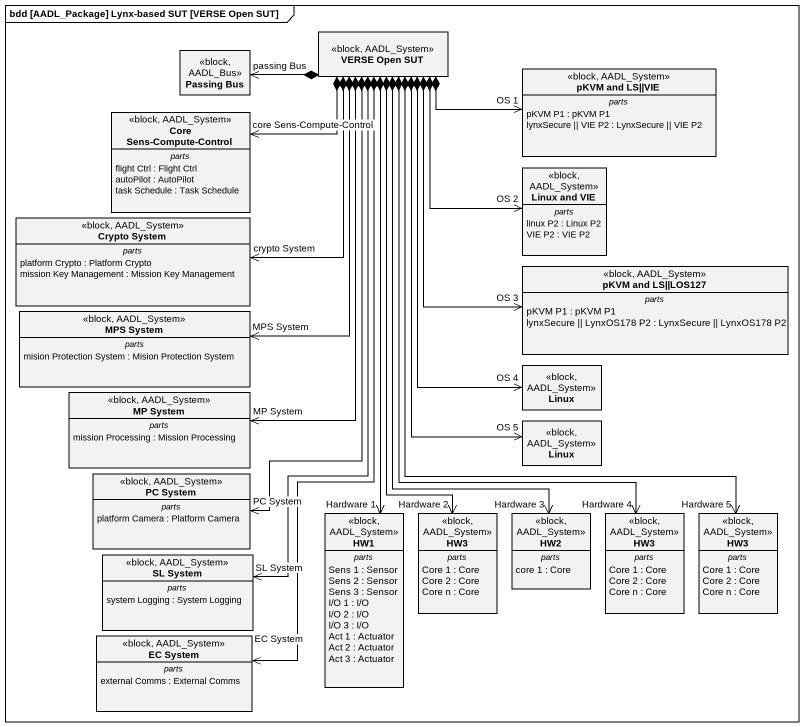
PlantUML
@startuml
mainframe bdd [AADL_Package] Lynx-based SUT [VERSE Open SUT]
hide circle
hide empty members
class "VERSE Open SUT" as VERSE_Open_SUT <<block, AADL_System>>
class "Passing Bus" as Passing_Bus <<block, AADL_Bus>>
class "pKVM and LS||VIE" as pKVM_and_LS_VIE <<block, AADL_System>> {
  -- parts --
  pKVM P1 : pKVM P1
  lynxSecure || VIE P2 : LynxSecure || VIE P2
}
class "Core Sens-Compute-Control" as Core_Sens_Compute_Control <<block, AADL_System>> {
  -- parts --
  flight Ctrl : Flight Ctrl
  autoPilot : AutoPilot
  task Schedule : Task Schedule
}
class "Linux and VIE" as Linux_and_VIE <<block, AADL_System>> {
  -- parts --
  linux P2 : Linux P2
  VIE P2 : VIE P2
}
class "Crypto System" as Crypto_System <<block, AADL_System>> {
  -- parts --
  platform Crypto : Platform Crypto
  mission Key Management : Mission Key Management
}
class "pKVM and LS||LOS127" as pKVM_and_LS_LOS127 <<block, AADL_System>> {
  -- parts --
  pKVM P1 : pKVM P1
  lynxSecure || LynxOS178 P2 : LynxSecure || LynxOS178 P2
}
class "MPS System" as MPS_System <<block, AADL_System>> {
  -- parts --
  mision Protection System : Mision Protection System
}
class Linux <<block, AADL_System>>
class "MP System" as MP_System <<block, AADL_System>> {
  -- parts --
  mission Processing : Mission Processing
}
class "Linux" as Linux_2 <<block, AADL_System>>
class "PC System" as PC_System <<block, AADL_System>> {
  -- parts --
  platform Camera : Platform Camera
}
class HW1 <<block, AADL_System>> {
  -- parts --
  Sens 1 : Sensor
  Sens 2 : Sensor
  Sens 3 : Sensor
  I/O 1 : I/O
  I/O 2 : I/O
  I/O 3 : I/O
  Act 1 : Actuator
  Act 2 : Actuator
  Act 3 : Actuator
}
class HW3 <<block, AADL_System>> {
  -- parts --
  Core 1 : Core
  Core 2 : Core
  Core n : Core
}
class HW2 <<block, AADL_System>> {
  -- parts --
  core 1 : Core
}
class "HW3" as HW3_2 <<block, AADL_System>> {
  -- parts --
  Core 1 : Core
  Core 2 : Core
  Core n : Core
}
class "HW3" as HW3_3 <<block, AADL_System>> {
  -- parts --
  Core 1 : Core
  Core 2 : Core
  Core n : Core
}
class "SL System" as SL_System <<block, AADL_System>> {
  -- parts --
  system Logging : System Logging
}
class "EC System" as EC_System <<block, AADL_System>> {
  -- parts --
  external Comms : External Comms
}
VERSE_Open_SUT *-left-> "passing Bus" Passing_Bus
VERSE_Open_SUT *-right-> "OS 1" pKVM_and_LS_VIE
VERSE_Open_SUT *-left-> "core Sens-Compute-Control" Core_Sens_Compute_Control
VERSE_Open_SUT *--> "OS 2" Linux_and_VIE
VERSE_Open_SUT *--> "crypto System" Crypto_System
VERSE_Open_SUT *--> "OS 3" pKVM_and_LS_LOS127
VERSE_Open_SUT *--> "MPS System" MPS_System
VERSE_Open_SUT *--> "OS 4" Linux
VERSE_Open_SUT *--> "MP System" MP_System
VERSE_Open_SUT *--> "OS 5" Linux_2
VERSE_Open_SUT *--> "PC System" PC_System
VERSE_Open_SUT *--> "Hardware 1" HW1
VERSE_Open_SUT *--> "Hardware 2" HW3
VERSE_Open_SUT *--> "Hardware 3" HW2
VERSE_Open_SUT *--> "Hardware 4" HW3_2
VERSE_Open_SUT *--> "Hardware 5" HW3_3
VERSE_Open_SUT *--> "SL System" SL_System
VERSE_Open_SUT *--> "EC System" EC_System
@enduml
